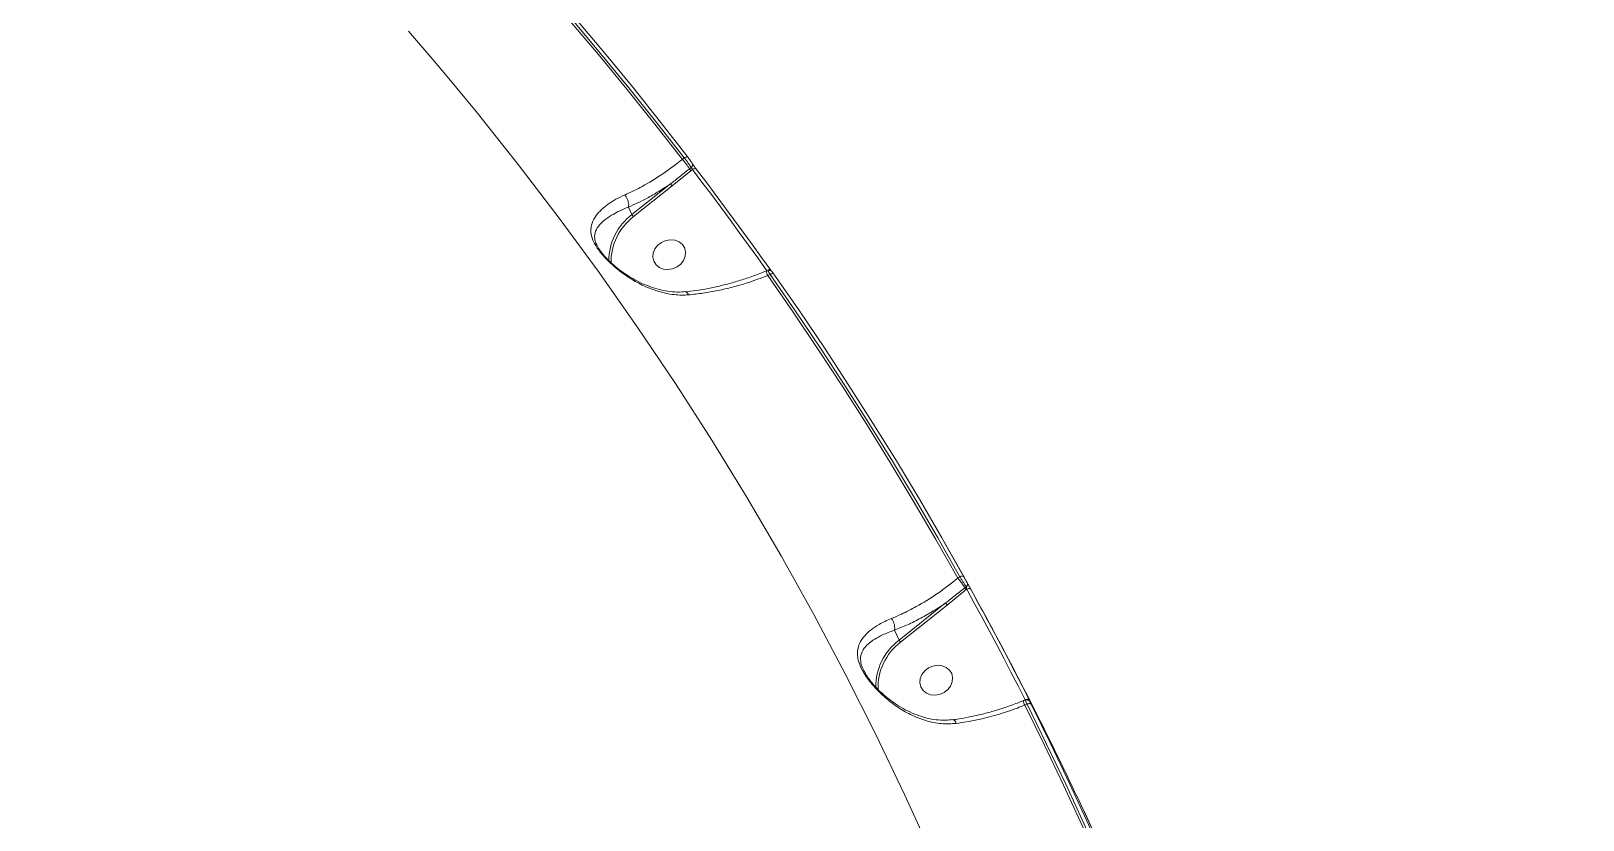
# Model space of a CAD drawing. Header units: millimetres. Extents: x -4335 to 4318, y -3792 to 3101.
# Drawn here: x 2334.4 to 2750.4, y 947.9 to 1159.3 of the extents above; entities that cross this region are included whole.
import ezdxf

# ---------------------------------------------------------------- set-up
doc = ezdxf.new("R2010")
doc.units = ezdxf.units.MM
doc.layers.add('DIKOM_ЗОНА', color=80, linetype='Continuous')
doc.layers.add('DIKOM_ОБЪЕКТ', color=7, linetype='Continuous')

msp = doc.modelspace()

# ---------------------------------------------------------------- linework, layer by layer
at = {"layer": 'DIKOM_ЗОНА', "color": 3, "lineweight": 15}
msp.add_lwpolyline([(1629.814, 3100.338, -0.4205658), (4317.777, 469.92), (4317.777, -16.224, -0.4142136), (1317.777, -3016.224), (-2004.986, -3016.224, -0.4142136), (-3504.986, -1516.224), (-3504.986, 1600.338, -0.4142136), (-2004.986, 3100.338), (1629.814, 3100.338)], format="xyb", dxfattribs=at)
at = {"layer": 'DIKOM_ОБЪЕКТ', "color": 7, "linetype": 'Continuous', "lineweight": 15}
for p, q in [((2509.495, 1125.333), (2508.982, 1124.924)), ((2506.248, 1117.833), (2511.277, 1121.888)), ((2511.351, 1122.758), (2510.894, 1122.394)), ((2511.277, 1121.888), (2511.672, 1122.204)), ((2505.844, 1118.382), (2495.487, 1110.126)), ((2495.891, 1109.577), (2506.248, 1117.833)), ((2494.543, 1112.137), (2495.487, 1110.126)), ((2486.104, 1101.857), (2486.025, 1102.015)), ((2531.473, 1094.976), (2531.471, 1094.974)), ((2531.473, 1094.976), (2531.87, 1095.138)), ((2531.619, 1095.095), (2531.493, 1095.044)), ((2531.493, 1095.044), (2531.513, 1094.992)), ((2531.619, 1095.095), (2531.68, 1095.061)), ((2531.882, 1093.803), (2532.507, 1094.058)), ((2579.168, 1022.338), (2584.089, 1013.661)), ((2583.328, 1013.071), (2582.805, 1012.654)), ((2579.974, 1005.486), (2585.1, 1009.618)), ((2585.034, 1010.376), (2584.718, 1010.124)), ((2585.1, 1009.618), (2585.205, 1009.702)), ((2579.57, 1006.034), (2567.063, 996.064)), ((2567.468, 995.516), (2579.974, 1005.486)), ((2565.819, 998.715), (2567.063, 996.064)), ((2557.577, 988.136), (2557.477, 988.337)), ((2600.366, 979.819), (2600.364, 979.817)), ((2600.366, 979.819), (2600.907, 980.04)), ((2600.859, 980.08), (2600.386, 979.887)), ((2600.386, 979.887), (2600.406, 979.836)), ((2600.775, 978.646), (2601.387, 978.896)), ((2600.859, 980.08), (2600.894, 980.035))]:
    msp.add_line(p, q, dxfattribs=at)
at = {"layer": 'DIKOM_ОБЪЕКТ', "color": 7, "linetype": 'Continuous', "lineweight": 15, "flags": 128}
for points in [[(2447.194, 1198.183), (2455.414, 1189.406), (2463.513, 1180.533), (2471.489, 1171.564), (2479.341, 1162.502), (2487.069, 1153.346), (2494.671, 1144.099), (2502.147, 1134.76), (2509.495, 1125.333)], [(2510.521, 1125.458), (2503.166, 1134.893), (2495.685, 1144.239), (2488.076, 1153.494), (2480.342, 1162.657), (2472.483, 1171.727), (2464.5, 1180.703), (2456.395, 1189.584), (2448.168, 1198.368)], [(2508.982, 1124.924), (2501.619, 1134.371), (2494.128, 1143.728), (2486.51, 1152.995), (2478.766, 1162.169), (2470.896, 1171.249), (2462.902, 1180.235), (2454.786, 1189.125), (2446.547, 1197.918)], [(2435.583, 1159.324), (2442.095, 1151.736), (2445.972, 1147.136)], [(2445.972, 1147.136), (2453.701, 1137.775), (2465.006, 1123.598), (2476.007, 1109.209), (2486.701, 1094.614), (2497.083, 1079.816), (2507.151, 1064.821), (2516.901, 1049.633), (2526.33, 1034.258), (2535.435, 1018.699), (2544.214, 1002.963), (2552.663, 987.054), (2560.78, 970.976), (2568.562, 954.736), (2576.007, 938.338), (2583.112, 921.788), (2589.876, 905.091), (2596.295, 888.252), (2602.368, 871.277), (2603.679, 867.462)], [(2509.495, 1125.333), (2509.655, 1125.432), (2509.817, 1125.51), (2509.975, 1125.565), (2510.123, 1125.596), (2510.256, 1125.6), (2510.369, 1125.577), (2510.459, 1125.529), (2510.521, 1125.458)], [(2511.672, 1122.204), (2511.833, 1122.303), (2511.996, 1122.381), (2512.155, 1122.436), (2512.304, 1122.466), (2512.437, 1122.469), (2512.551, 1122.446), (2512.64, 1122.397), (2512.701, 1122.324)], [(2511.672, 1122.204), (2514.222, 1118.853), (2516.756, 1115.491), (2519.273, 1112.119), (2521.775, 1108.735), (2524.26, 1105.341), (2526.73, 1101.937), (2529.183, 1098.521), (2531.619, 1095.095)], [(2532.664, 1095.194), (2530.225, 1098.622), (2527.77, 1102.04), (2525.299, 1105.448), (2522.812, 1108.845), (2520.308, 1112.231), (2517.789, 1115.606), (2515.253, 1118.971), (2512.701, 1122.324)], [(2503.413, 1102.691), (2504.589, 1103.197), (2505.838, 1103.395), (2507.058, 1103.269), (2508.15, 1102.828), (2509.026, 1102.11), (2509.615, 1101.171), (2509.869, 1100.089), (2509.768, 1098.95), (2509.319, 1097.847), (2508.56, 1096.869), (2507.552, 1096.096), (2506.375, 1095.59), (2505.126, 1095.392), (2503.907, 1095.518), (2502.814, 1095.958), (2501.938, 1096.677), (2501.349, 1097.615), (2501.095, 1098.698), (2501.197, 1099.837), (2501.645, 1100.94), (2502.404, 1101.918), (2503.413, 1102.691)], [(2531.619, 1095.095), (2531.783, 1095.19), (2531.949, 1095.264), (2532.111, 1095.316), (2532.262, 1095.342), (2532.398, 1095.343), (2532.513, 1095.317), (2532.602, 1095.267), (2532.664, 1095.194)], [(2532.507, 1094.058), (2532.67, 1094.152), (2532.835, 1094.226), (2532.997, 1094.277), (2533.148, 1094.303), (2533.283, 1094.304), (2533.399, 1094.279), (2533.489, 1094.229), (2533.551, 1094.157)], [(2584.415, 1013.103), (2578.537, 1023.509), (2572.52, 1033.84), (2566.365, 1044.093), (2560.073, 1054.268), (2553.645, 1064.363), (2547.081, 1074.377), (2540.383, 1084.309), (2533.551, 1094.157)], [(2582.805, 1012.654), (2576.922, 1023.073), (2570.898, 1033.416), (2564.737, 1043.682), (2558.438, 1053.869), (2552.002, 1063.976), (2545.43, 1074.002), (2538.723, 1083.944), (2531.882, 1093.803)], [(2532.507, 1094.058), (2539.333, 1084.218), (2546.025, 1074.295), (2552.584, 1064.289), (2559.007, 1054.202), (2565.293, 1044.035), (2571.443, 1033.79), (2577.455, 1023.468), (2583.328, 1013.071)], [(2583.328, 1013.071), (2583.5, 1013.152), (2583.673, 1013.213), (2583.841, 1013.253), (2583.999, 1013.269), (2584.14, 1013.262), (2584.258, 1013.23), (2584.351, 1013.177), (2584.415, 1013.103)], [(2585.205, 1009.702), (2585.378, 1009.783), (2585.552, 1009.845), (2585.721, 1009.884), (2585.879, 1009.9), (2586.02, 1009.891), (2586.139, 1009.859), (2586.232, 1009.805), (2586.295, 1009.73)], [(2585.205, 1009.702), (2587.222, 1006.031), (2589.222, 1002.35), (2591.205, 998.661), (2593.17, 994.962), (2595.118, 991.255), (2597.049, 987.539), (2598.962, 983.814), (2600.859, 980.08)], [(2601.961, 980.083), (2600.063, 983.82), (2598.148, 987.548), (2596.216, 991.267), (2594.266, 994.978), (2592.299, 998.679), (2590.315, 1002.372), (2588.313, 1006.055), (2586.295, 1009.73)], [(2574.989, 988.63), (2576.166, 989.136), (2577.414, 989.334), (2578.634, 989.207), (2579.727, 988.767), (2580.603, 988.049), (2581.191, 987.11), (2581.446, 986.028), (2581.344, 984.889), (2580.896, 983.786), (2580.136, 982.808), (2579.128, 982.035), (2577.951, 981.529), (2576.703, 981.331), (2575.483, 981.457), (2574.391, 981.897), (2573.515, 982.615), (2572.926, 983.554), (2572.672, 984.637), (2572.773, 985.776), (2573.221, 986.879), (2573.981, 987.856), (2574.989, 988.63)], [(2638.887, 891.412), (2634.628, 902.535), (2630.224, 913.598), (2625.674, 924.601), (2620.98, 935.54), (2616.143, 946.416), (2611.163, 957.227), (2606.039, 967.971), (2600.775, 978.646)], [(2600.859, 980.08), (2601.033, 980.156), (2601.21, 980.213), (2601.381, 980.248), (2601.541, 980.26), (2601.684, 980.249), (2601.804, 980.215), (2601.898, 980.159), (2601.961, 980.083)], [(2601.387, 978.896), (2601.562, 978.972), (2601.738, 979.028), (2601.909, 979.063), (2602.068, 979.075), (2602.211, 979.064), (2602.332, 979.03), (2602.425, 978.975), (2602.489, 978.9)], [(2601.387, 978.896), (2606.641, 968.242), (2611.753, 957.521), (2616.724, 946.732), (2621.552, 935.879), (2626.238, 924.962), (2630.779, 913.983), (2635.177, 902.943), (2639.429, 891.844)], [(2640.562, 891.775), (2636.306, 902.884), (2631.905, 913.933), (2627.36, 924.921), (2622.671, 935.847), (2617.839, 946.71), (2612.864, 957.507), (2607.747, 968.237), (2602.489, 978.9)], [(2614.621, 954.55), (2619.939, 943.153), (2627.343, 926.55), (2634.413, 909.798), (2641.146, 892.902), (2647.54, 875.869), (2653.593, 858.703), (2659.303, 841.409), (2664.668, 823.992), (2669.687, 806.458), (2674.359, 788.812)], [(2674.788, 787.897), (2670.117, 805.543), (2665.098, 823.077), (2659.732, 840.493), (2654.023, 857.787), (2647.97, 874.954), (2641.576, 891.987), (2634.843, 908.882), (2627.773, 925.634), (2620.368, 942.238), (2616.656, 950.238)]]:
    msp.add_lwpolyline(points, dxfattribs=at)
at = {"layer": 'DIKOM_ОБЪЕКТ', "color": 7, "linetype": 'Continuous', "lineweight": 15}
for centre, radius, start, end in [((2497.889, 1114.55), 15.188, 31.09646, 43.081), ((2510.9, 1123.46), 0.834, 302.73708, 31.25346), ((2513.499, 1123.966), 3.042, 211.10287, 223.06772), ((2508.229, 1119.718), 2.734, 209.25565, 223.5742), ((2504.845, 1097.664), 15.584, 126.90493, 179.8145), ((2505.152, 1097.419), 15.283, 127.29492, 181.08303), ((2497.872, 1111.462), 2.734, 209.25565, 223.5742), ((2539.723, 1097.211), 8.549, 195.16814, 203.49273), ((2571.707, 1002.276), 15.194, 31.09871, 43.07875), ((2584.57, 1011.091), 0.853, 303.01087, 22.52766), ((2587.318, 1011.692), 3.037, 211.09117, 223.07942), ((2581.967, 1007.378), 2.748, 209.27695, 223.52063), ((2576.383, 983.631), 15.539, 126.8546, 181.05228), ((2576.69, 983.389), 15.235, 127.25201, 182.41325), ((2569.449, 997.401), 2.735, 209.26143, 223.57437), ((2608.661, 982.072), 8.598, 195.20207, 203.47957)]:
    msp.add_arc(centre, radius, start, end, dxfattribs=at)
for points, knots in [([(1945.588, 1009.558), (1949.26, 1014.6), (1956.609, 1024.689), (1968.142, 1039.568), (1980.009, 1054.214), (1992.384, 1068.766), (2005.25, 1083.183), (2018.594, 1097.418), (2032.202, 1111.238), (2046.496, 1125.05), (2061.485, 1138.763), (2077.155, 1152.287), (2092.983, 1165.157), (2108.895, 1177.315), (2124.816, 1188.701), (2140.677, 1199.261), (2156.451, 1208.964), (2172.113, 1217.814), (2187.631, 1225.802), (2202.933, 1232.891), (2217.947, 1239.048), (2232.61, 1244.239), (2246.89, 1248.44), (2260.774, 1251.666), (2274.231, 1253.919), (2287.199, 1255.19), (2299.617, 1255.471), (2311.66, 1254.737), (2323.253, 1252.916), (2334.334, 1249.967), (2344.678, 1245.94), (2354.187, 1240.779), (2361.836, 1235.533), (2365.941, 1231.594), (2367.476, 1230.12)], [0, 0, 0, 0, 0.0281453, 0.0563243, 0.0845033, 0.1126486, 0.141948, 0.1712857, 0.2006231, 0.2299225, 0.2621663, 0.2945124, 0.3269104, 0.3593082, 0.3916539, 0.4238971, 0.4560338, 0.4882724, 0.5205626, 0.5528526, 0.5850908, 0.6172272, 0.6492873, 0.6814485, 0.7136615, 0.7458743, 0.7780353, 0.8100952, 0.843954, 0.8778427, 0.9117015, 0.9456723, 0.9796733, 1, 1, 1, 1]), ([(2508.982, 1124.924), (2507.237, 1123.587), (2503.696, 1120.875), (2498.699, 1117.871), (2495.307, 1116.174), (2493.765, 1115.501), (2493.534, 1115.401)], [0, 0, 0, 0, 0.3435005, 0.696945, 0.9545302, 1, 1, 1, 1]), ([(2509.495, 1125.333), (2509.522, 1125.299), (2509.706, 1125.077), (2510.076, 1124.608), (2510.58, 1123.927), (2511.039, 1123.267), (2511.247, 1122.928), (2511.351, 1122.758)], [0, 0, 0, 0, 0.0422863, 0.2819809, 0.5212687, 0.760636, 1, 1, 1, 1]), ([(2511.613, 1123.893), (2511.55, 1123.994), (2511.423, 1124.197), (2511.151, 1124.596), (2510.856, 1125.011), (2510.642, 1125.299), (2510.536, 1125.437), (2510.521, 1125.458)], [0, 0, 0, 0, 0.2394103, 0.4786577, 0.7179185, 0.9577088, 1, 1, 1, 1]), ([(2512.701, 1122.324), (2512.685, 1122.345), (2512.58, 1122.483), (2512.367, 1122.772), (2512.073, 1123.188), (2511.802, 1123.589), (2511.676, 1123.791), (2511.613, 1123.893)], [0, 0, 0, 0, 0.0426226, 0.2824997, 0.521622, 0.7607671, 1, 1, 1, 1]), ([(2510.894, 1122.394), (2510.636, 1122.188), (2509.345, 1121.159), (2507.67, 1119.811), (2506.238, 1118.69), (2505.844, 1118.382)], [0, 0, 0, 0, 0.1533187, 0.7665761, 1, 1, 1, 1]), ([(2511.351, 1122.758), (2511.373, 1122.725), (2511.417, 1122.66), (2511.501, 1122.521), (2511.586, 1122.371), (2511.642, 1122.264), (2511.668, 1122.212), (2511.672, 1122.204)], [0, 0, 0, 0, 0.2368665, 0.4742527, 0.7137255, 0.9565758, 1, 1, 1, 1]), ([(2493.534, 1115.401), (2493.324, 1115.307), (2492.289, 1114.845), (2490.604, 1113.948), (2488.569, 1112.593), (2486.84, 1111.093), (2485.399, 1109.313), (2484.484, 1107.344), (2484.373, 1105.161), (2485.008, 1103.157), (2485.937, 1101.505), (2486.861, 1100.19), (2487.998, 1098.839), (2489.43, 1097.355), (2491.167, 1095.796), (2493.654, 1093.871), (2496.79, 1091.895), (2500.641, 1090.097), (2504.684, 1088.898), (2508.064, 1088.475), (2510.023, 1088.58), (2510.613, 1088.612)], [0, 0, 0, 0, 0.0134559, 0.0663225, 0.1192301, 0.1832736, 0.2473495, 0.3264809, 0.4053642, 0.4678605, 0.4990965, 0.5303044, 0.5614423, 0.5926223, 0.6345122, 0.6764871, 0.7480856, 0.8197583, 0.8939565, 0.9680641, 1, 1, 1, 1]), ([(2494.543, 1112.141), (2494.574, 1112.353), (2494.636, 1112.778), (2494.505, 1113.572), (2494.222, 1114.371), (2493.891, 1114.948), (2493.649, 1115.268), (2493.561, 1115.369), (2493.534, 1115.401)], [0, 0, 0, 0, 0.220487, 0.4409628, 0.6614675, 0.8819386, 0.9635509, 1, 1, 1, 1]), ([(2494.543, 1112.137), (2496.197, 1112.896), (2498.888, 1114.13), (2502.685, 1116.309), (2504.788, 1117.689), (2505.844, 1118.382)], [0, 0, 0, 0, 0.4427055, 0.7201675, 1, 1, 1, 1]), ([(2486.025, 1102.015), (2486.025, 1102.016), (2485.656, 1102.707), (2485.37, 1104.044), (2485.621, 1105.755), (2486.624, 1107.287), (2488.092, 1108.676), (2489.788, 1109.858), (2491.753, 1110.949), (2493.359, 1111.673), (2494.344, 1112.067), (2494.542, 1112.141), (2494.543, 1112.141)], [0, 0, 0, 0, 0.0002196, 0.1272035, 0.2920807, 0.4633852, 0.6014121, 0.7417965, 0.8554858, 0.9712202, 0.9999306, 1, 1, 1, 1]), ([(2494.543, 1112.141), (2494.542, 1112.14), (2494.542, 1112.138), (2494.543, 1112.137), (2494.543, 1112.137)], [0, 0, 0, 0, 0.6890366, 1, 1, 1, 1]), ([(2486.114, 1101.862), (2486.174, 1101.735), (2486.348, 1101.364), (2486.839, 1100.597), (2487.589, 1099.607), (2488.544, 1098.528), (2489.677, 1097.396), (2491.031, 1096.194), (2492.602, 1094.955), (2494.399, 1093.722), (2496.455, 1092.506), (2498.749, 1091.385), (2501.24, 1090.442), (2503.799, 1089.751), (2506.367, 1089.411), (2508.356, 1089.328), (2509.452, 1089.472), (2509.737, 1089.509)], [0, 0, 0, 0, 0.0241847, 0.0706661, 0.1203083, 0.1687263, 0.2223064, 0.2820399, 0.3483897, 0.4208659, 0.5008495, 0.5915901, 0.6856076, 0.7822557, 0.875831, 0.9677191, 1, 1, 1, 1]), ([(2509.737, 1089.433), (2510.692, 1089.538), (2512.724, 1089.761), (2515.942, 1090.319), (2519.349, 1091.057), (2522.812, 1091.971), (2526.292, 1093.059), (2529.188, 1094.074), (2530.889, 1094.778), (2531.456, 1095.012)], [0, 0, 0, 0, 0.1365242, 0.2906513, 0.4464386, 0.6036392, 0.7618837, 0.9207344, 1, 1, 1, 1]), ([(2531.872, 1095.132), (2531.871, 1095.134), (2531.852, 1095.177), (2531.947, 1095.024), (2532.156, 1094.672), (2532.39, 1094.262), (2532.507, 1094.058)], [0, 0, 0, 0, 0.014578, 0.3413833, 0.6714642, 1, 1, 1, 1]), ([(2531.871, 1095.134), (2531.879, 1095.138), (2531.979, 1095.201), (2532.196, 1095.22), (2532.465, 1095.2), (2532.679, 1095.123), (2532.837, 1095.028), (2532.943, 1094.939), (2533.021, 1094.86), (2533.139, 1094.724), (2533.287, 1094.532), (2533.475, 1094.264), (2533.547, 1094.162)], [0, 0, 0, 0, 0.0102467, 0.1339522, 0.2343664, 0.3197889, 0.3920867, 0.4498274, 0.5029561, 0.5849746, 0.8432373, 1, 1, 1, 1]), ([(2510.613, 1088.612), (2511.905, 1088.749), (2514.502, 1089.024), (2518.465, 1089.743), (2522.423, 1090.671), (2526.909, 1091.95), (2530.039, 1093.117), (2531.882, 1093.803)], [0, 0, 0, 0, 0.1872863, 0.3765475, 0.5570069, 0.7391986, 1, 1, 1, 1]), ([(2509.754, 1089.398), (2509.778, 1089.406), (2509.915, 1089.456), (2510.19, 1089.267), (2510.432, 1088.96), (2510.566, 1088.71), (2510.597, 1088.646), (2510.613, 1088.612)], [0, 0, 0, 0, 0.0835961, 0.4789937, 0.8744846, 0.9334625, 1, 1, 1, 1]), ([(2582.805, 1012.654), (2581.006, 1011.255), (2577.355, 1008.418), (2572.247, 1005.297), (2568.114, 1003.174), (2565.922, 1002.268), (2565.028, 1001.898)], [0, 0, 0, 0, 0.307261, 0.6233162, 0.8463483, 1, 1, 1, 1]), ([(2583.328, 1013.071), (2583.36, 1013.024), (2583.531, 1012.775), (2583.87, 1012.267), (2584.323, 1011.561), (2584.74, 1010.888), (2584.936, 1010.547), (2585.034, 1010.376)], [0, 0, 0, 0, 0.0547463, 0.2944118, 0.5301147, 0.7646804, 1, 1, 1, 1]), ([(2585.357, 1011.418), (2585.299, 1011.521), (2585.183, 1011.728), (2584.949, 1012.146), (2584.701, 1012.59), (2584.52, 1012.913), (2584.431, 1013.073), (2584.415, 1013.103)], [0, 0, 0, 0, 0.23407, 0.4679486, 0.7039367, 0.944867, 1, 1, 1, 1]), ([(2584.938, 1012.165), (2585.049, 1011.973), (2585.203, 1011.704), (2585.35, 1011.433), (2585.392, 1011.356)], [0, 0, 0, 0, 0.7170865, 1, 1, 1, 1]), ([(2586.295, 1009.73), (2586.278, 1009.76), (2586.189, 1009.921), (2586.01, 1010.245), (2585.763, 1010.689), (2585.531, 1011.108), (2585.415, 1011.315), (2585.357, 1011.418)], [0, 0, 0, 0, 0.0557938, 0.2967957, 0.5326762, 0.7662447, 1, 1, 1, 1]), ([(2584.718, 1010.124), (2584.459, 1009.918), (2583.168, 1008.889), (2581.461, 1007.515), (2579.997, 1006.369), (2579.57, 1006.034)], [0, 0, 0, 0, 0.1504317, 0.752128, 1, 1, 1, 1]), ([(2585.034, 1010.376), (2585.052, 1010.34), (2585.088, 1010.267), (2585.138, 1010.103), (2585.178, 1009.922), (2585.197, 1009.786), (2585.204, 1009.716), (2585.205, 1009.702)], [0, 0, 0, 0, 0.2178462, 0.4435654, 0.6836455, 0.939746, 1, 1, 1, 1]), ([(2586.919, 1008.55), (2589.228, 1004.339), (2594.401, 994.908), (2602.093, 980.075), (2609.022, 966.285), (2613.078, 957.719), (2614.587, 954.532)], [0, 0, 0, 0, 0.2373321, 0.5315518, 0.8257281, 1, 1, 1, 1]), ([(2565.819, 998.715), (2566.985, 999.186), (2569.33, 1000.131), (2572.831, 1001.901), (2576.26, 1003.852), (2578.463, 1005.305), (2579.57, 1006.034)], [0, 0, 0, 0, 0.2595364, 0.5218403, 0.7598775, 1, 1, 1, 1]), ([(2565.028, 1001.898), (2563.877, 1001.383), (2561.781, 1000.444), (2559.484, 998.859), (2557.655, 997.153), (2556.323, 995.179), (2555.837, 993.129), (2556.002, 991.214), (2556.506, 989.421), (2557.62, 987.18), (2559.309, 984.813), (2561.154, 982.731), (2563.458, 980.522), (2566.432, 978.212), (2570.171, 976.026), (2574.179, 974.446), (2578.334, 973.535), (2581.081, 973.684), (2582.419, 973.757)], [0, 0, 0, 0, 0.0785476, 0.1430569, 0.2076023, 0.287214, 0.3665497, 0.4057523, 0.444852, 0.4974433, 0.5496902, 0.5922695, 0.6349386, 0.7072962, 0.7797289, 0.8544825, 0.9291423, 1, 1, 1, 1]), ([(2557.477, 988.337), (2557.369, 988.545), (2556.99, 989.269), (2556.791, 990.296), (2556.74, 991.079), (2556.828, 992.201), (2557.316, 993.517), (2558.676, 995.042), (2560.489, 996.353), (2562.727, 997.575), (2564.7, 998.32), (2565.818, 998.72), (2565.819, 998.72)], [0, 0, 0, 0, 0.030924, 0.1079901, 0.1885065, 0.1926276, 0.3619915, 0.5383939, 0.6807257, 0.8255039, 0.9999132, 1, 1, 1, 1]), ([(2565.819, 998.72), (2565.862, 998.938), (2565.95, 999.373), (2565.852, 1000.18), (2565.595, 1000.989), (2565.305, 1001.518), (2565.104, 1001.8), (2565.054, 1001.864), (2565.028, 1001.898)], [0, 0, 0, 0, 0.2316302, 0.4632409, 0.6948426, 0.9264807, 0.9610484, 1, 1, 1, 1]), ([(2565.819, 998.72), (2565.819, 998.719), (2565.818, 998.717), (2565.819, 998.716), (2565.819, 998.715)], [0, 0, 0, 0, 0.626826, 1, 1, 1, 1]), ([(2557.456, 988.326), (2557.594, 988.024), (2557.877, 987.409), (2558.526, 986.347), (2559.355, 985.202), (2560.383, 983.963), (2561.631, 982.648), (2563.141, 981.257), (2564.921, 979.827), (2567.011, 978.398), (2569.363, 977.076), (2571.886, 975.97), (2574.45, 975.16), (2577.012, 974.707), (2579.382, 974.553), (2580.867, 974.711), (2581.534, 974.782)], [0, 0, 0, 0, 0.0426242, 0.0869666, 0.1352635, 0.1854604, 0.2448636, 0.3108705, 0.3851265, 0.469356, 0.5626125, 0.6570209, 0.7509992, 0.8406229, 0.9285361, 1, 1, 1, 1]), ([(2581.535, 974.738), (2581.802, 974.769), (2583.136, 974.927), (2585.625, 975.386), (2588.982, 976.12), (2592.396, 977.039), (2595.818, 978.129), (2598.481, 979.075), (2599.972, 979.698), (2600.348, 979.856)], [0, 0, 0, 0, 0.0440186, 0.2201142, 0.3980319, 0.5774303, 0.7578669, 0.9387895, 1, 1, 1, 1]), ([(2582.419, 973.757), (2584.25, 974.037), (2587.843, 974.588), (2593.374, 976.013), (2597.674, 977.425), (2600.123, 978.389), (2600.775, 978.646)], [0, 0, 0, 0, 0.3028903, 0.5944537, 0.8920224, 1, 1, 1, 1]), ([(2600.912, 980.03), (2600.91, 980.033), (2600.883, 980.071), (2600.947, 979.902), (2601.103, 979.527), (2601.293, 979.107), (2601.387, 978.896)], [0, 0, 0, 0, 0.0287185, 0.3520895, 0.676208, 1, 1, 1, 1]), ([(2600.912, 980.029), (2601.003, 980.063), (2601.186, 980.131), (2601.467, 980.109), (2601.704, 980.032), (2601.882, 979.925), (2602.004, 979.815), (2602.079, 979.727), (2602.123, 979.666), (2602.161, 979.608), (2602.186, 979.566), (2602.202, 979.539)], [0, 0, 0, 0, 0.1640882, 0.3313437, 0.4709555, 0.5892717, 0.6860757, 0.7562922, 0.8092958, 0.8771712, 1, 1, 1, 1]), ([(2602.228, 979.493), (2602.232, 979.485), (2602.266, 979.428), (2602.296, 979.386), (2602.257, 979.48), (2602.146, 979.713), (2602.023, 979.96), (2601.961, 980.083)], [0, 0, 0, 0, 0.0385378, 0.2780917, 0.5183597, 0.7592586, 1, 1, 1, 1]), ([(2602.489, 978.9), (2602.428, 979.023), (2602.305, 979.27), (2602.195, 979.504), (2602.158, 979.599), (2602.189, 979.558), (2602.223, 979.501), (2602.228, 979.493)], [0, 0, 0, 0, 0.2406313, 0.4814299, 0.721597, 0.9611588, 1, 1, 1, 1]), ([(2602.199, 979.546), (2602.204, 979.537), (2602.215, 979.518), (2602.212, 979.522), (2602.211, 979.524)], [0, 0, 0, 0, 0.4713884, 1, 1, 1, 1]), ([(2581.545, 974.684), (2581.57, 974.694), (2581.695, 974.745), (2581.954, 974.554), (2582.207, 974.212), (2582.356, 973.908), (2582.404, 973.792), (2582.419, 973.757)], [0, 0, 0, 0, 0.0897036, 0.4487418, 0.8077701, 0.940667, 1, 1, 1, 1])]:
    msp.add_open_spline(points, degree=3, knots=knots, dxfattribs=at)

doc.saveas('drawing.dxf')
